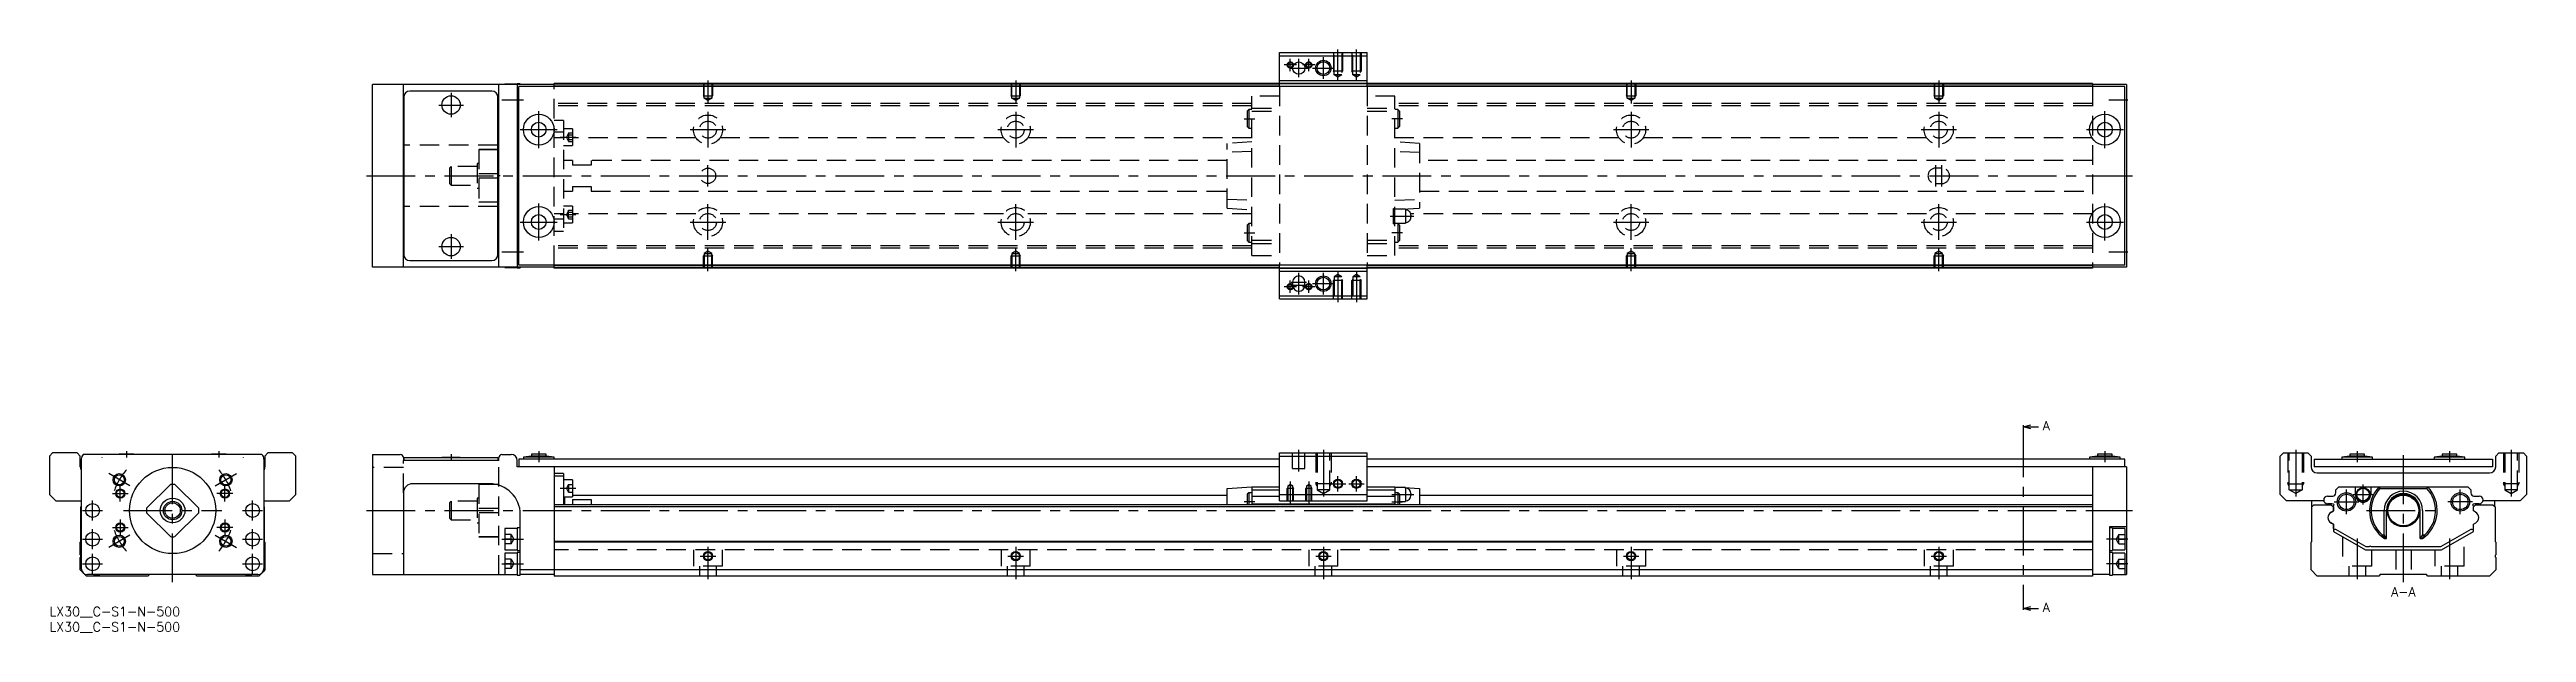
# Model space of a CAD drawing. Extents: x 0 to 805, y -8 to 181.
import ezdxf

# ---------------------------------------------------------------- set-up
doc = ezdxf.new("R2010")
doc.units = 0
doc.header["$LTSCALE"] = 0.5
doc.linetypes.add('CENTER', pattern=[50.8, 31.75, -6.35, 6.35, -6.35])
doc.linetypes.add('DASHED', pattern=[19.05, 12.7, -6.35])
for name, color, linetype in [('MSM_CENTER', 1, 'CENTER'), ('MSM_CONTINUOUS', 7, 'CONTINUOUS'), ('MSM_DASHED', 4, 'DASHED'), ('MSM_NARROW', 5, 'CONTINUOUS'), ('MSM_PART_NUMBER', 7, 'CONTINUOUS')]:
    doc.layers.add(name, color=color, linetype=linetype)
doc.styles.get("Standard").update_dxf_attribs({"font": 'txt.shx', "height": 3, "bigfont": 'bigfont.shx'})

# ---------------------------------------------------------------- blocks, each defined once
blk = doc.blocks.new('*U2')
at = {"layer": 'MSM_PART_NUMBER'}
blk.add_text('LX30__C-S1-N-500', height=3, dxfattribs=at).set_placement((0, -3))
blk = doc.blocks.new('*U3')
at = {"layer": 'MSM_PART_NUMBER'}
blk.add_text('LX30__C-S1-N-500', height=3, dxfattribs=at).set_placement((0, -8))

msp = doc.modelspace()

# ---------------------------------------------------------------- linework, layer by layer
at = {"layer": 'MSM_CENTER'}
for p, q in [((403.25, 174), (403.25, 178)), ((406, 172), (406, 178)), ((409.25, 174), (409.25, 178)), ((414, 171.5), (414, 178.5)), ((418.75, 171.09), (418.75, 181)), ((424.75, 171.09), (424.75, 181)), ((214, 171), (214, 163.49)), ((314, 171), (314, 163.49)), ((405.25, 176), (401.25, 176)), ((403, 175), (409, 175)), ((411.25, 176), (407.25, 176)), ((410.5, 175), (417.5, 175)), ((514, 171), (514, 163.49)), ((614, 171), (614, 163.49)), ((126.5, 163), (134.5, 163)), ((130.5, 167), (130.5, 159)), ((147, 164.7), (154, 164.7)), ((669.25, 164.7), (675.5, 164.7)), ((153, 155), (165, 155)), ((159, 149), (159, 161)), ((208.25, 155), (219.75, 155)), ((214, 160.75), (214, 149.25)), ((308.25, 155), (319.75, 155)), ((314, 160.75), (314, 149.25)), ((388.25, 158.5), (391.75, 158.5)), ((439.75, 158.5), (436.25, 158.5)), ((508.25, 155), (519.75, 155)), ((514, 160.75), (514, 149.25)), ((608.25, 155), (619.75, 155)), ((614, 160.75), (614, 149.25)), ((662, 155), (674, 155)), ((668, 149), (668, 161)), ((166, 152.55), (171, 152.55)), ((103, 140), (677, 140)), ((214, 136.5), (214, 143.5)), ((613, 136.5), (613, 143.5)), ((615, 136.5), (615, 143.5)), ((159, 119), (159, 131)), ((214, 119.25), (214, 130.75)), ((314, 119.25), (314, 130.75)), ((514, 119.25), (514, 130.75)), ((614, 119.25), (614, 130.75)), ((668, 119), (668, 131)), ((130.5, 121), (130.5, 113)), ((153, 125), (165, 125)), ((166, 127.44), (171, 127.44)), ((208.25, 125), (219.75, 125)), ((308.25, 125), (319.75, 125)), ((388.25, 121.5), (391.75, 121.5)), ((435.75, 126.9), (443.45, 126.9)), ((439.75, 121.5), (436.25, 121.5)), ((508.25, 125), (519.75, 125)), ((608.25, 125), (619.75, 125)), ((662, 125), (674, 125)), ((126.5, 117), (134.5, 117)), ((147, 115.3), (154, 115.3)), ((214, 109), (214, 116.51)), ((314, 109), (314, 116.51)), ((514, 109), (514, 116.51)), ((614, 109), (614, 116.51)), ((669.25, 115.3), (675.5, 115.3)), ((403.25, 102), (403.25, 106)), ((403.5, 105.5), (408.5, 105.5)), ((406, 101.5), (406, 108.5)), ((409.25, 102), (409.25, 106)), ((410.5, 105), (417.5, 105)), ((414, 101.5), (414, 108.5)), ((418.75, 108.91), (418.75, 99)), ((424.75, 108.91), (424.75, 99)), ((405.25, 104), (401.25, 104)), ((403.5, 104.5), (408.5, 104.5)), ((411.25, 104), (407.25, 104)), ((641.38, 58), (641.38, 0)), ((17, 48.6), (17, 48.49)), ((25, 50.6), (25, 48.5)), ((40, 8), (40, 51.5)), ((55, 50.6), (55, 48.5)), ((63, 48.49), (63, 48.6)), ((130.5, 49.6), (130.5, 47.49)), ((159, 50.6), (159, 47)), ((406, 44), (406, 51)), ((414, 51), (414, 35.81)), ((668, 50.6), (668, 47)), ((730, 51), (730, 35.81)), ((750, 50.6), (750, 47)), ((765, 8), (765, 51.5)), ((780, 50.6), (780, 47)), ((800, 51), (800, 35.81)), ((26.14, 39.3), (19.22, 43.3)), ((53.86, 39.3), (60.78, 43.3)), ((403.25, 40.76), (403.25, 33.5)), ((409.25, 40.76), (409.25, 33.5)), ((418.75, 37.5), (418.75, 42.5)), ((424.75, 37.5), (424.75, 42.5)), ((14, 28.05), (14, 34.55)), ((20.42, 36.8), (25.57, 36.8)), ((23, 34.23), (23, 39.38)), ((59.57, 36.8), (54.42, 36.8)), ((57, 34.23), (57, 39.38)), ((66, 28.05), (66, 34.55)), ((166, 38.55), (171, 38.55)), ((391.75, 34.1), (388.25, 34.1)), ((416.25, 40), (421.25, 40)), ((422.25, 40), (427.25, 40)), ((436.25, 36.5), (443.45, 36.5)), ((436.25, 34.1), (439.75, 34.1)), ((742.5, 34.1), (750.5, 34.1)), ((746.5, 30.1), (746.5, 38.1)), ((748.65, 36.5), (755.15, 36.5)), ((751.9, 33.25), (751.9, 39.75)), ((787.5, 34.1), (779.5, 34.1)), ((783.5, 30.1), (783.5, 38.1)), ((10.75, 31.3), (17.25, 31.3)), ((14, 18.75), (14, 25.25)), ((20.42, 25.8), (25.57, 25.8)), ((23, 28.38), (23, 23.23)), ((24, 31.3), (56, 31.3)), ((59.57, 25.8), (54.42, 25.8)), ((57, 28.38), (57, 23.23)), ((62.75, 31.3), (69.25, 31.3)), ((66, 18.75), (66, 25.25)), ((103, 31.3), (677, 31.3)), ((753, 31.3), (777, 31.3)), ((10.75, 22), (17.25, 22)), ((14, 10.75), (14, 17.25)), ((26.14, 23.3), (19.22, 19.3)), ((53.86, 23.3), (60.78, 19.3)), ((62.75, 22), (69.25, 22)), ((66, 10.75), (66, 17.25)), ((147, 22), (154, 22)), ((211.5, 16.5), (216.5, 16.5)), ((214, 19.5), (214, 9)), ((311.5, 16.5), (316.5, 16.5)), ((314, 19.5), (314, 9)), ((411.5, 16.5), (416.5, 16.5)), ((414, 19.5), (414, 9)), ((511.5, 16.5), (516.5, 16.5)), ((514, 19.5), (514, 9)), ((611.5, 16.5), (616.5, 16.5)), ((614, 19.5), (614, 9)), ((675.5, 22), (668.5, 22)), ((750, 22.18), (750, 9)), ((780, 22.18), (780, 9)), ((10.75, 14), (17.25, 14)), ((62.75, 14), (69.25, 14)), ((147, 14), (154, 14)), ((675.5, 14), (668.5, 14))]:
    msp.add_line(p, q, dxfattribs=at)
for start, end in [(138.53845, 161.46155), (18.53845, 41.46155), (198.53845, 221.46155), (318.53845, 341.46155)]:
    msp.add_arc((40, 31.3), 20, start, end, dxfattribs=at)
at = {"layer": 'MSM_CONTINUOUS'}
for p, q in [((399.75, 169), (399.75, 180)), ((399.75, 180), (428.25, 180)), ((399.75, 179), (428.25, 179)), ((428.25, 169), (428.25, 180)), ((105, 110.3), (105, 169.7)), ((164, 169.7), (105, 169.7)), ((115, 110.3), (115, 169.7)), ((146, 110.3), (146, 169.7)), ((148, 169.75), (148, 169.7)), ((152, 169.75), (148, 169.75)), ((153, 169.9), (152, 169.9)), ((152, 169.9), (152, 110.1)), ((153, 169.9), (153, 169.7)), ((164, 169), (164, 170)), ((664, 170), (164, 170)), ((399.75, 169.8), (164, 169.8)), ((399.75, 169.1), (164, 169.1)), ((399.75, 171), (428.25, 171)), ((399.75, 170), (428.25, 170)), ((664, 169.8), (428.25, 169.8)), ((664, 169.1), (428.25, 169.1)), ((664, 170), (664, 169)), ((675, 169.7), (664, 169.7)), ((675, 169.7), (675, 110.3)), ((115.1, 165.5), (115.1, 114.5)), ((143.7, 167.5), (117.1, 167.5)), ((145.7, 114.5), (145.7, 165.5)), ((152.5, 111), (152.5, 169)), ((674.5, 169), (152.5, 169)), ((674.5, 111), (674.5, 169)), ((115, 158.2), (115.1, 158.2)), ((145.7, 158.2), (146, 158.2)), ((115.1, 150), (115, 150)), ((146, 150), (145.7, 150)), ((146, 148.5), (145.7, 148.5)), ((146, 148.47), (145.7, 148.47)), ((145.7, 140.72), (146, 140.72)), ((145.7, 140.72), (146, 140.72)), ((146, 139.28), (145.7, 139.28)), ((146, 139.28), (145.7, 139.28)), ((115.1, 130), (115, 130)), ((146, 131.53), (145.7, 131.53)), ((146, 131.5), (145.7, 131.5)), ((146, 130), (145.7, 130)), ((115.1, 121.8), (115, 121.8)), ((146, 121.8), (145.7, 121.8)), ((164, 110.3), (105, 110.3)), ((117.1, 112.5), (143.7, 112.5)), ((148, 110.3), (148, 110.25)), ((148, 110.25), (152, 110.25)), ((152, 110.1), (153, 110.1)), ((674.5, 111), (152.5, 111)), ((153, 110.3), (153, 110.1)), ((164, 110), (164, 111)), ((399.75, 110.9), (164, 110.9)), ((399.75, 110.2), (164, 110.2)), ((664, 110), (164, 110)), ((399.75, 100), (399.75, 111)), ((399.75, 110), (428.25, 110)), ((399.75, 109), (428.25, 109)), ((404, 105.5), (404, 104.5)), ((408, 104.5), (408, 105.5)), ((428.25, 100), (428.25, 111)), ((664, 110.9), (428.25, 110.9)), ((664, 110.2), (428.25, 110.2)), ((664, 111), (664, 110)), ((675, 110.3), (664, 110.3)), ((399.75, 101), (428.25, 101)), ((399.75, 100), (428.25, 100)), ((641.38, 58.5), (643.87, 59.17)), ((641.38, 59), (641.38, 58)), ((643.87, 57.83), (641.38, 58.5)), ((641.38, 58.5), (646.38, 58.5)), ((1, 50), (0, 49)), ((0, 49), (0, 36.5)), ((9, 50), (1, 50)), ((10, 49), (9, 50)), ((10, 45.5), (10, 49)), ((69.02, 49.5), (10.98, 49.5)), ((22.6, 49.6), (22.6, 49.5)), ((27.4, 49.6), (22.6, 49.6)), ((27.4, 49.5), (27.4, 49.6)), ((52.6, 49.6), (52.6, 49.5)), ((57.4, 49.6), (52.6, 49.6)), ((57.4, 49.5), (57.4, 49.6)), ((71, 50), (70, 49)), ((70, 49), (70, 45.5)), ((79, 50), (71, 50)), ((80, 49), (79, 50)), ((80, 36.5), (80, 49)), ((105, 49.5), (105, 10.5)), ((105, 49.5), (114, 49.5)), ((115, 48.5), (115, 47.5)), ((115.1, 48.5), (115.1, 47.5)), ((115.1, 48.5), (145.7, 48.5)), ((127.5, 48.6), (133.5, 48.6)), ((127.5, 48.6), (127.5, 48.5)), ((133.5, 48.5), (133.5, 48.6)), ((145.7, 48.5), (145.7, 47.5)), ((146, 47.5), (146, 48.5)), ((147, 49.5), (150, 49.5)), ((156.6, 49), (154, 48.6)), ((154, 48.6), (154, 48)), ((164, 48.6), (154, 48.6)), ((156.6, 49.6), (156.6, 49)), ((161.4, 49.6), (156.6, 49.6)), ((161.4, 49), (156.6, 49)), ((161.4, 49), (161.4, 49.6)), ((164, 48.6), (161.4, 49)), ((164, 48), (164, 48.6)), ((399.75, 50), (428.25, 50)), ((399.75, 34.5), (399.75, 50)), ((399.75, 49), (428.25, 49)), ((428.25, 34.5), (428.25, 50)), ((665.6, 49), (663, 48.6)), ((663, 48.6), (663, 48)), ((673, 48.6), (663, 48.6)), ((665.6, 49.6), (665.6, 49)), ((670.4, 49.6), (665.6, 49.6)), ((670.4, 49), (665.6, 49)), ((670.4, 49), (670.4, 49.6)), ((673, 48.6), (670.4, 49)), ((673, 48), (673, 48.6)), ((725, 49), (726, 50)), ((725, 36.5), (725, 49)), ((726, 50), (734, 50)), ((734, 50), (735, 49)), ((735, 49), (735, 45.5)), ((747.6, 49), (745, 48.6)), ((755, 48.6), (745, 48.6)), ((745, 48.6), (745, 48)), ((752.4, 49.6), (747.6, 49.6)), ((747.6, 49.6), (747.6, 49)), ((752.4, 49), (747.6, 49)), ((752.4, 49), (752.4, 49.6)), ((755, 48.6), (752.4, 49)), ((755, 48), (755, 48.6)), ((777.6, 49), (775, 48.6)), ((785, 48.6), (775, 48.6)), ((775, 48.6), (775, 48)), ((782.4, 49.6), (777.6, 49.6)), ((777.6, 49.6), (777.6, 49)), ((782.4, 49), (777.6, 49)), ((782.4, 49), (782.4, 49.6)), ((785, 48.6), (782.4, 49)), ((785, 48), (785, 48.6)), ((795, 49), (796, 50)), ((795, 45.5), (795, 49)), ((796, 50), (804, 50)), ((804, 50), (805, 49)), ((805, 49), (805, 36.5)), ((10.3, 48), (10.3, 12.5)), ((69.7, 48), (69.7, 12.5)), ((146, 47.5), (115, 47.5)), ((152, 45.5), (152, 47.5)), ((399.75, 45.5), (152, 45.5)), ((152.5, 48), (152.5, 45.5)), ((399.75, 48), (152.5, 48)), ((164, 45.5), (164, 10)), ((167, 43.3), (164, 43.3)), ((167, 42.45), (164, 42.45)), ((167, 43.3), (167, 33.2)), ((170, 41.3), (167, 41.3)), ((170, 41.3), (170, 35.8)), ((674.5, 48), (428.25, 48)), ((675, 45.5), (428.25, 45.5)), ((664, 45.5), (664, 10)), ((674.5, 45.5), (674.5, 48)), ((675, 45.5), (675, 10.5)), ((736, 48), (794, 48)), ((736, 48), (736, 45.5)), ((794, 45.5), (736, 45.5)), ((737, 43.5), (793, 43.5)), ((794, 48), (794, 45.5)), ((0, 36.5), (2, 34.5)), ((2, 34.5), (10.3, 34.5)), ((10.2, 32.5), (10.3, 32.6)), ((10.2, 21.2), (10.2, 32.5)), ((39.28, 39.77), (31.53, 32.02)), ((48.47, 32.02), (40.72, 39.77)), ((69.7, 34.5), (78, 34.5)), ((69.7, 32.6), (69.8, 32.5)), ((69.8, 32.5), (69.8, 21.2)), ((78, 34.5), (80, 36.5)), ((115, 37), (115, 10.5)), ((143, 40), (118, 40)), ((664, 33.2), (164, 33.2)), ((664, 32.5), (164, 32.5)), ((167, 35.8), (170, 35.8)), ((167.5, 33.2), (167.5, 35.8)), ((170, 36.3), (382.75, 36.3)), ((170, 34.87), (176, 34.87)), ((170, 34.87), (170, 33.2)), ((176, 34.87), (176, 33.2)), ((382.75, 38.5), (390.75, 39)), ((382.75, 33.2), (382.75, 38.5)), ((389.75, 37.1), (389.25, 36.6)), ((389.25, 36.6), (389.25, 33.2)), ((390.75, 37.1), (389.75, 37.1)), ((389.75, 37.1), (389.75, 33.2)), ((390.75, 39), (399.75, 39)), ((390.75, 39), (390.75, 33.2)), ((390.75, 38), (399.75, 38)), ((390.75, 36), (399.75, 36)), ((390.75, 33.5), (437.25, 33.5)), ((399.75, 36.5), (428.25, 36.5)), ((399.75, 34.5), (428.25, 34.5)), ((428.25, 39), (437.25, 39)), ((428.25, 38), (437.25, 38)), ((428.25, 36), (437.25, 36)), ((437.25, 39), (445.25, 38.5)), ((437.25, 39), (437.25, 33.2)), ((440.7, 38.75), (437.25, 38.75)), ((438.25, 37.1), (437.25, 37.1)), ((438.75, 36.6), (438.25, 37.1)), ((438.25, 37.1), (438.25, 33.2)), ((438.75, 36.6), (438.75, 33.2)), ((438.75, 34.25), (440.7, 34.25)), ((440.7, 38.75), (440.7, 34.25)), ((442.45, 36.8), (442.45, 36.2)), ((445.25, 38.5), (445.25, 33.2)), ((445.25, 36.3), (664, 36.3)), ((727, 34.5), (725, 36.5)), ((739.13, 34.5), (727, 34.5)), ((735.2, 32.5), (735.9, 33.2)), ((735.2, 21.2), (735.2, 32.5)), ((735.3, 32.6), (735.3, 34.5)), ((735.9, 33.2), (741.55, 33.2)), ((740.35, 36), (742.05, 36)), ((741.75, 33.5), (740.35, 33.5)), ((741.55, 33.2), (742.25, 32.5)), ((742.2, 32.55), (742.2, 32.7)), ((742.25, 32.5), (742.2, 32.55)), ((742.25, 31.15), (742.25, 32.5)), ((742.25, 32.5), (742.25, 31.15)), ((743.05, 38), (744.05, 39)), ((743.05, 37), (743.05, 38)), ((744.05, 39), (785.95, 39)), ((749.4, 36.5), (749.4, 39)), ((754.4, 39), (754.4, 36.5)), ((757.14, 39), (757.4, 38.5)), ((757.4, 38.5), (772.6, 38.5)), ((772.6, 38.5), (772.86, 39)), ((785.95, 39), (786.95, 38)), ((786.95, 38), (786.95, 37)), ((787.75, 32.5), (788.45, 33.2)), ((787.75, 31.15), (787.75, 32.5)), ((787.8, 32.7), (787.8, 32.55)), ((787.95, 36), (789.65, 36)), ((789.65, 33.5), (788.25, 33.5)), ((788.45, 33.2), (794.1, 33.2)), ((803, 34.5), (790.87, 34.5)), ((794.1, 33.2), (794.8, 32.5)), ((794.7, 32.6), (794.7, 34.5)), ((794.8, 32.5), (794.8, 21.2)), ((805, 36.5), (803, 34.5)), ((31.53, 30.58), (39.28, 22.83)), ((40.72, 22.83), (48.47, 30.58)), ((152, 25.5), (148, 25.5)), ((148, 25.5), (148, 18.5)), ((153, 25.65), (152, 25.65)), ((152, 25.65), (152, 18.35)), ((153, 10.35), (153, 30)), ((675, 26), (669.5, 26)), ((669.5, 26), (669.5, 10.35)), ((670.5, 25.65), (669.5, 25.65)), ((670.5, 25.65), (670.5, 18.35)), ((674.5, 25.5), (670.5, 25.5)), ((674.5, 25.5), (674.5, 18.5)), ((742.25, 31.15), (741.5, 30.72)), ((742.25, 26.85), (741.5, 27.28)), ((741.6, 30.78), (742.25, 31.15)), ((741.6, 27.22), (742.25, 26.85)), ((742.25, 25.45), (742.25, 26.85)), ((742.25, 26.85), (742.25, 24.5)), ((742.25, 24.5), (752.64, 18.5)), ((743.1, 25.16), (742.7, 25.16)), ((752.91, 19.5), (743.1, 25.16)), ((758.74, 23.45), (758.74, 31.3)), ((759.5, 22.2), (759.5, 31.3)), ((770.5, 22.2), (770.5, 31.3)), ((771.26, 31.3), (771.26, 23.45)), ((786.9, 25.16), (777.09, 19.5)), ((777.36, 18.5), (787.75, 24.5)), ((787.3, 25.16), (786.9, 25.16)), ((788.4, 30.78), (787.75, 31.15)), ((787.75, 26.85), (788.5, 27.28)), ((787.75, 24.5), (787.75, 26.85)), ((788.4, 30.78), (788.49, 30.73)), ((10, 21), (10.2, 21.2)), ((10, 16.9), (10, 21)), ((10, 12), (10, 16.1)), ((69.8, 21.2), (70, 21)), ((70, 21), (70, 12)), ((148, 18.5), (152, 18.5)), ((152, 17.5), (148, 17.5)), ((148, 17.5), (148, 10.5)), ((152, 18.35), (153, 18.35)), ((153, 17.65), (152, 17.65)), ((152, 17.65), (152, 10.35)), ((664, 21.2), (164, 21.2)), ((664, 21), (164, 21)), ((669.5, 18.35), (670.5, 18.35)), ((670.5, 17.65), (669.5, 17.65)), ((670.5, 18.5), (674.5, 18.5)), ((670.5, 17.65), (670.5, 10.35)), ((674.5, 17.5), (670.5, 17.5)), ((674.5, 17.5), (674.5, 10.5)), ((735, 21), (735.2, 21.2)), ((735, 12), (735, 21)), ((752.64, 18.5), (777.36, 18.5)), ((753.85, 19.5), (752.91, 19.5)), ((777.09, 19.5), (754.65, 19.5)), ((758.07, 23.45), (758.74, 23.45)), ((759.5, 22.2), (758.74, 23.45)), ((758.82, 22.2), (759.5, 22.2)), ((771.26, 23.45), (770.5, 22.2)), ((770.5, 22.2), (771.18, 22.2)), ((771.26, 23.45), (771.93, 23.45)), ((794.8, 21.2), (795, 21)), ((795, 21), (795, 16.9)), ((795, 16.1), (795, 12)), ((10.7, 11.3), (10, 12)), ((12, 10), (11.1, 10.9)), ((32, 10), (12, 10)), ((67.7, 10.5), (12.3, 10.5)), ((32.5, 10.5), (32, 10)), ((48, 10), (47.5, 10.5)), ((68, 10), (48, 10)), ((68.9, 10.9), (68, 10)), ((70, 12), (69.3, 11.3)), ((105, 10.5), (152, 10.5)), ((152, 10.35), (153, 10.35)), ((664, 12), (153, 12)), ((164, 10.5), (153, 10.5)), ((664, 10), (164, 10)), ((669.5, 10.5), (664, 10.5)), ((669.5, 10.35), (670.5, 10.35)), ((670.5, 10.5), (675, 10.5)), ((737, 10), (735, 12)), ((757, 10), (737, 10)), ((757.5, 10.5), (757, 10)), ((772.5, 10.5), (757.5, 10.5)), ((773, 10), (772.5, 10.5)), ((793, 10), (773, 10)), ((795, 12), (793, 10)), ((641.38, -0.5), (643.87, 0.17)), ((641.38, 0), (641.38, -1)), ((643.87, -1.17), (641.38, -0.5)), ((641.38, -0.5), (646.38, -0.5))]:
    msp.add_line(p, q, dxfattribs=at)
for centre, radius in [((406, 175), 2), ((414, 175), 2.07), ((130.5, 163), 3), ((159, 155), 5), ((159, 155), 2.4), ((668, 155), 5), ((668, 155), 2.4), ((159, 125), 5), ((668, 125), 5), ((159, 125), 2.4), ((668, 125), 2.4), ((130.5, 117), 3), ((414, 105), 2.07), ((22.68, 41.3), 1.62), ((40, 31.3), 14), ((57.32, 41.3), 1.62), ((418.75, 40), 1.23), ((424.75, 40), 1.23), ((14, 31.3), 2.25), ((23, 36.8), 1.23), ((40, 31.3), 4), ((40, 31.3), 3), ((40, 31.3), 2.5), ((57, 36.8), 1.23), ((66, 31.3), 2.25), ((746.5, 34.1), 3), ((746.5, 34.1), 2.5), ((751.9, 36.5), 2.25), ((751.9, 36.5), 2.05), ((765, 31.3), 5.3), ((765, 31.3), 5), ((783.5, 34.1), 3), ((783.5, 34.1), 2.5), ((14, 22), 2.25), ((23, 25.8), 1.23), ((57, 25.8), 1.23), ((66, 22), 2.25), ((14, 14), 2.25), ((22.68, 21.3), 1.62), ((57.32, 21.3), 1.62), ((66, 14), 2.25), ((214, 16.5), 1.23), ((314, 16.5), 1.23), ((414, 16.5), 1.23), ((514, 16.5), 1.23), ((614, 16.5), 1.23)]:
    msp.add_circle(centre, radius, dxfattribs=at)
for centre, radius, start, end in [((117.1, 165.5), 2, 90, 180), ((143.7, 165.5), 2, 0, 90), ((117.1, 114.5), 2, 180, 270), ((143.7, 114.5), 2, 270, 0), ((406, 105.5), 2, 0, 180), ((406, 104.5), 2, 180, 0), ((12.3, 48), 2, 131.40962, 180), ((67.7, 48), 2, 0, 48.59038), ((114, 48.5), 1, 0, 90), ((147, 48.5), 1, 90, 180), ((150, 47.5), 2, 0, 90), ((12, 45.5), 2, 180, 211.78833), ((68, 45.5), 2, 328.21167, 0), ((737, 45.5), 2, 180, 270), ((793, 45.5), 2, 270, 0), ((40, 31.3), 8.5, 85.11917, 94.88083), ((118, 37), 3, 90, 180), ((143, 30), 10, 0, 90), ((440.7, 36.8), 1.75, 0, 90), ((440.7, 36.2), 1.75, 270, 0), ((740.35, 34.75), 1.25, 90, 270), ((741.75, 32.5), 1, 41.23398, 90), ((742.05, 37), 1, 270, 0), ((742.7, 32.7), 0.5, 113.32535, 180), ((751.9, 36.5), 2.5, 180, 0), ((765, 31.3), 11, 135.573, 235.81959), ((765, 31.3), 10.47, 136.57129, 228.55525), ((765, 31.3), 6.26, 0, 180), ((765, 31.3), 5.5, 0, 180), ((765, 31.3), 11, 304.18041, 44.427), ((765, 31.3), 10.47, 311.44475, 43.42871), ((787.95, 37), 1, 180, 270), ((788.25, 32.5), 1, 90, 138.76602), ((787.3, 32.7), 0.5, 0, 66.67465), ((789.65, 34.75), 1.25, 270, 90), ((40, 31.3), 8.5, 175.11917, 184.88083), ((40, 31.3), 8.5, 355.11917, 4.88083), ((742.65, 28.85), 2.2, 121.45533, 176.01903), ((742.65, 29.15), 2.2, 183.98097, 238.54467), ((742.65, 29.15), 2.2, 183.98097, 241.45517), ((742.65, 28.85), 2.2, 121.38869, 134.53306), ((742.7, 25.66), 0.5, 205.84193, 270), ((787.3, 25.66), 0.5, 270, 334.15807), ((787.35, 28.85), 2.2, 3.98097, 61.45517), ((787.35, 29.15), 2.2, 301.45533, 356.01903), ((9.7, 16.5), 0.5, 306.8699, 53.1301), ((40, 31.3), 8.5, 265.11917, 274.88083), ((754.25, 19.2), 0.5, 36.8699, 143.1301), ((766, 27.35), 8.83, 206.14749, 215.62533), ((764, 27.35), 8.84, 324.37545, 333.85173), ((795.3, 16.5), 0.5, 126.8699, 233.1301), ((12.3, 12.5), 2, 180, 270), ((15.3, 14), 3.65, 253.51703, 286.48297), ((64.7, 14), 3.65, 253.51703, 286.48297), ((67.7, 12.5), 2, 270, 0)]:
    msp.add_arc(centre, radius, start, end, dxfattribs=at)
at = {"layer": 'MSM_DASHED'}
for p, q in [((417.25, 180), (417.25, 174)), ((417.52, 172.8), (417.52, 180)), ((419.98, 180), (419.98, 172.8)), ((420.25, 180), (420.25, 174)), ((423.25, 180), (423.25, 174)), ((423.52, 172.8), (423.52, 180)), ((425.98, 180), (425.98, 172.8)), ((426.25, 180), (426.25, 174)), ((212.5, 170), (212.5, 166)), ((212.77, 165.2), (212.77, 170)), ((215.23, 170), (215.23, 165.2)), ((215.5, 170), (215.5, 166)), ((312.5, 170), (312.5, 166)), ((312.77, 165.2), (312.77, 170)), ((315.23, 170), (315.23, 165.2)), ((315.5, 170), (315.5, 166)), ((420.25, 174), (417.25, 174)), ((417.52, 173.53), (417.25, 174)), ((419.98, 172.8), (417.52, 172.8)), ((418.75, 172.09), (417.52, 172.8)), ((419.98, 172.8), (418.75, 172.09)), ((419.98, 173.53), (420.25, 174)), ((426.25, 174), (423.25, 174)), ((423.52, 173.53), (423.25, 174)), ((425.98, 172.8), (423.52, 172.8)), ((424.75, 172.09), (423.52, 172.8)), ((425.98, 172.8), (424.75, 172.09)), ((425.98, 173.53), (426.25, 174)), ((512.5, 170), (512.5, 166)), ((512.77, 165.2), (512.77, 170)), ((515.23, 170), (515.23, 165.2)), ((515.5, 170), (515.5, 166)), ((612.5, 170), (612.5, 166)), ((612.77, 165.2), (612.77, 170)), ((615.23, 170), (615.23, 165.2)), ((615.5, 170), (615.5, 166)), ((164, 111), (164, 169)), ((390.75, 163.45), (164, 163.45)), ((390.75, 162.75), (164, 162.75)), ((212.77, 165.53), (212.5, 166)), ((212.5, 166), (215.5, 166)), ((212.77, 165.2), (215.23, 165.2)), ((214, 164.49), (212.77, 165.2)), ((215.23, 165.2), (214, 164.49)), ((215.23, 165.53), (215.5, 166)), ((312.77, 165.53), (312.5, 166)), ((312.5, 166), (315.5, 166)), ((312.77, 165.2), (315.23, 165.2)), ((314, 164.49), (312.77, 165.2)), ((315.23, 165.2), (314, 164.49)), ((315.23, 165.53), (315.5, 166)), ((389.75, 161.5), (389.25, 161)), ((389.75, 161.5), (389.75, 155.5)), ((390.75, 161.5), (389.75, 161.5)), ((399.75, 165.9), (390.75, 165.9)), ((390.75, 114.1), (390.75, 165.9)), ((390.75, 161.95), (399.75, 161.95)), ((399.75, 169), (399.75, 111)), ((428.25, 169), (428.25, 111)), ((437.25, 165.9), (428.25, 165.9)), ((428.25, 161.95), (437.25, 161.95)), ((437.25, 114.1), (437.25, 165.9)), ((664, 163.45), (437.25, 163.45)), ((664, 162.75), (437.25, 162.75)), ((438.25, 161.5), (437.25, 161.5)), ((438.25, 161.5), (438.25, 155.5)), ((438.75, 161), (438.25, 161.5)), ((512.77, 165.53), (512.5, 166)), ((512.5, 166), (515.5, 166)), ((512.77, 165.2), (515.23, 165.2)), ((514, 164.49), (512.77, 165.2)), ((515.23, 165.2), (514, 164.49)), ((515.23, 165.53), (515.5, 166)), ((612.77, 165.53), (612.5, 166)), ((612.5, 166), (615.5, 166)), ((612.77, 165.2), (615.23, 165.2)), ((614, 164.49), (612.77, 165.2)), ((615.23, 165.2), (614, 164.49)), ((615.23, 165.53), (615.5, 166)), ((664, 169), (664, 111)), ((167, 158), (164, 158)), ((167, 154.13), (164, 154.13)), ((167, 158), (167, 122)), ((170, 155.3), (167, 155.3)), ((168.7, 153.8), (167.98, 152.55)), ((168.7, 154), (170, 154)), ((168.7, 154), (168.7, 151.11)), ((168.7, 153.28), (170, 153.28)), ((170, 155.3), (170, 149.8)), ((389.25, 161), (389.25, 156)), ((389.25, 156), (389.75, 155.5)), ((389.75, 155.5), (390.75, 155.5)), ((390.75, 160.95), (399.75, 160.95)), ((428.25, 160.95), (437.25, 160.95)), ((437.25, 155.5), (438.25, 155.5)), ((438.25, 155.5), (438.75, 156)), ((438.75, 161), (438.75, 156)), ((145.7, 150), (115.1, 150)), ((139.5, 148.5), (139.5, 131.5)), ((145.7, 148.5), (139.5, 148.5)), ((145.7, 148.47), (139.5, 148.47)), ((167, 152.38), (164, 152.38)), ((167, 149.8), (170, 149.8)), ((170, 145), (167, 145)), ((168.7, 151.3), (167.98, 152.55)), ((168.7, 151.83), (170, 151.83)), ((168.7, 151.11), (170, 151.11)), ((210.05, 152.36), (170, 152.36)), ((170, 145), (170, 143.5)), ((176, 145), (176, 143.5)), ((382.75, 145), (176, 145)), ((310.05, 152.36), (217.95, 152.36)), ((390.75, 152.36), (317.95, 152.36)), ((390.75, 151), (382.75, 150.47)), ((382.75, 129.53), (382.75, 150.47)), ((390.75, 147.86), (382.75, 147.6)), ((510.05, 152.36), (437.25, 152.36)), ((445.25, 150.47), (437.25, 151)), ((445.25, 147.6), (437.25, 147.86)), ((445.25, 150.47), (445.25, 129.53)), ((664, 145), (445.25, 145)), ((610.05, 152.36), (517.95, 152.36)), ((664, 152.36), (617.95, 152.36)), ((130.5, 143), (130, 142.5)), ((130, 142.5), (130, 137.5)), ((130, 137.5), (130.5, 137)), ((130.5, 143), (130.5, 137)), ((139, 143), (130.5, 143)), ((130.5, 137), (139, 137)), ((139, 144), (139, 136)), ((139.5, 144), (139, 144)), ((139.5, 140.72), (145.7, 140.72)), ((145.7, 139.28), (139.5, 139.28)), ((146.5, 140), (146, 140)), ((176, 143.5), (170, 143.5)), ((615, 142.5), (613, 142.5)), ((613, 137.5), (615, 137.5)), ((145.7, 130), (115.1, 130)), ((139, 136), (139.5, 136)), ((139.5, 131.53), (145.7, 131.53)), ((139.5, 131.5), (145.7, 131.5)), ((167, 135), (170, 135)), ((170, 130.19), (167, 130.19)), ((168.7, 128.89), (170, 128.89)), ((168.7, 126), (168.7, 128.89)), ((170, 136.5), (176, 136.5)), ((170, 136.5), (170, 135)), ((170, 130.19), (170, 124.69)), ((176, 136.5), (176, 135)), ((176, 135), (382.75, 135)), ((382.75, 132.4), (390.75, 132.14)), ((382.75, 129.53), (390.75, 129)), ((436.75, 129.4), (437.25, 129.4)), ((436.75, 124.4), (436.75, 129.4)), ((437.25, 132.14), (445.25, 132.4)), ((440.7, 129.15), (437.25, 129.15)), ((439.51, 129.15), (445.25, 129.53)), ((440.7, 129.15), (440.7, 124.65)), ((445.25, 135), (664, 135)), ((167, 127.62), (164, 127.62)), ((167, 125.87), (164, 125.87)), ((164, 122), (167, 122)), ((167, 124.69), (170, 124.69)), ((168.7, 128.69), (167.98, 127.44)), ((168.7, 126.19), (167.98, 127.44)), ((168.7, 128.17), (170, 128.17)), ((168.7, 126.72), (170, 126.72)), ((168.7, 126), (170, 126)), ((210.05, 127.64), (170, 127.64)), ((310.05, 127.64), (217.95, 127.64)), ((390.75, 127.64), (317.95, 127.64)), ((389.75, 124.5), (389.25, 124)), ((389.25, 124), (389.25, 119)), ((389.75, 124.5), (389.75, 118.5)), ((390.75, 124.5), (389.75, 124.5)), ((437.25, 128.4), (436.75, 128.4)), ((436.75, 125.4), (437.25, 125.4)), ((436.75, 124.4), (437.25, 124.4)), ((437.25, 124.65), (440.7, 124.65)), ((438.25, 124.5), (437.25, 124.5)), ((438.75, 124), (438.25, 124.5)), ((438.25, 124.5), (438.25, 118.5)), ((438.75, 124), (438.75, 119)), ((510.05, 127.64), (442.39, 127.64)), ((442.45, 127.2), (442.45, 126.6)), ((610.05, 127.64), (517.95, 127.64)), ((664, 127.64), (617.95, 127.64)), ((390.75, 117.25), (164, 117.25)), ((390.75, 116.55), (164, 116.55)), ((212.77, 114.47), (212.5, 114)), ((212.5, 110), (212.5, 114)), ((212.5, 114), (215.5, 114)), ((214, 115.51), (212.77, 114.8)), ((212.77, 114.8), (212.77, 110)), ((212.77, 114.8), (215.23, 114.8)), ((215.23, 114.8), (214, 115.51)), ((215.23, 110), (215.23, 114.8)), ((215.23, 114.47), (215.5, 114)), ((215.5, 110), (215.5, 114)), ((312.77, 114.47), (312.5, 114)), ((312.5, 110), (312.5, 114)), ((312.5, 114), (315.5, 114)), ((314, 115.51), (312.77, 114.8)), ((312.77, 114.8), (312.77, 110)), ((312.77, 114.8), (315.23, 114.8)), ((315.23, 114.8), (314, 115.51)), ((315.23, 110), (315.23, 114.8)), ((315.23, 114.47), (315.5, 114)), ((315.5, 110), (315.5, 114)), ((389.25, 119), (389.75, 118.5)), ((389.75, 118.5), (390.75, 118.5)), ((390.75, 119.05), (399.75, 119.05)), ((390.75, 118.05), (399.75, 118.05)), ((390.75, 114.1), (399.75, 114.1)), ((428.25, 119.05), (437.25, 119.05)), ((428.25, 118.05), (437.25, 118.05)), ((428.25, 114.1), (437.25, 114.1)), ((437.25, 118.5), (438.25, 118.5)), ((664, 117.25), (437.25, 117.25)), ((664, 116.55), (437.25, 116.55)), ((438.25, 118.5), (438.75, 119)), ((512.77, 114.47), (512.5, 114)), ((512.5, 110), (512.5, 114)), ((512.5, 114), (515.5, 114)), ((514, 115.51), (512.77, 114.8)), ((512.77, 114.8), (512.77, 110)), ((512.77, 114.8), (515.23, 114.8)), ((515.23, 114.8), (514, 115.51)), ((515.23, 110), (515.23, 114.8)), ((515.23, 114.47), (515.5, 114)), ((515.5, 110), (515.5, 114)), ((612.77, 114.47), (612.5, 114)), ((612.5, 110), (612.5, 114)), ((612.5, 114), (615.5, 114)), ((614, 115.51), (612.77, 114.8)), ((612.77, 114.8), (612.77, 110)), ((612.77, 114.8), (615.23, 114.8)), ((615.23, 114.8), (614, 115.51)), ((615.23, 110), (615.23, 114.8)), ((615.23, 114.47), (615.5, 114)), ((615.5, 110), (615.5, 114)), ((417.52, 106.47), (417.25, 106)), ((420.25, 106), (417.25, 106)), ((417.25, 100), (417.25, 106)), ((418.75, 107.91), (417.52, 107.2)), ((417.52, 107.2), (417.52, 100)), ((419.98, 107.2), (417.52, 107.2)), ((419.98, 107.2), (418.75, 107.91)), ((419.98, 100), (419.98, 107.2)), ((419.98, 106.47), (420.25, 106)), ((420.25, 100), (420.25, 106)), ((423.52, 106.47), (423.25, 106)), ((426.25, 106), (423.25, 106)), ((423.25, 100), (423.25, 106)), ((424.75, 107.91), (423.52, 107.2)), ((423.52, 107.2), (423.52, 100)), ((425.98, 107.2), (423.52, 107.2)), ((425.98, 107.2), (424.75, 107.91)), ((425.98, 100), (425.98, 107.2)), ((425.98, 106.47), (426.25, 106)), ((426.25, 100), (426.25, 106)), ((404, 45), (404, 50)), ((408, 45), (408, 50)), ((411.5, 50), (411.5, 40)), ((411.93, 50), (411.93, 38)), ((416.07, 38), (416.07, 50)), ((416.5, 50), (416.5, 40)), ((727.5, 50), (727.5, 40)), ((727.93, 38), (727.93, 50)), ((732.07, 50), (732.07, 38)), ((732.5, 50), (732.5, 40)), ((797.5, 50), (797.5, 40)), ((797.93, 50), (797.93, 38)), ((802.07, 38), (802.07, 50)), ((802.5, 50), (802.5, 40)), ((115, 45.3), (105, 45.3)), ((115, 37), (115, 47.5)), ((146, 10.5), (146, 47.5)), ((404, 45), (408, 45)), ((130.5, 34.3), (130, 33.8)), ((130, 33.8), (130, 28.8)), ((130.5, 34.3), (130.5, 28.3)), ((139, 34.3), (130.5, 34.3)), ((139, 35.3), (139, 27.3)), ((139.5, 35.3), (139, 35.3)), ((139.5, 39.8), (139.5, 22.8)), ((146, 39.8), (139.5, 39.8)), ((146, 39.77), (139.5, 39.77)), ((168.7, 39.8), (167.98, 38.55)), ((168.7, 37.3), (167.98, 38.55)), ((168.7, 39.8), (170, 39.8)), ((168.7, 39.8), (168.7, 37.3)), ((168.7, 38.55), (170, 38.55)), ((168.7, 37.3), (170, 37.3)), ((402.47, 38.87), (402.25, 38.5)), ((404.25, 38.5), (402.25, 38.5)), ((402.25, 34.5), (402.25, 38.5)), ((403.25, 39.76), (402.47, 39.31)), ((404.03, 39.31), (402.47, 39.31)), ((402.47, 39.31), (402.47, 34.5)), ((404.03, 39.31), (403.25, 39.76)), ((404.03, 34.5), (404.03, 39.31)), ((404.03, 38.87), (404.25, 38.5)), ((404.25, 34.5), (404.25, 38.5)), ((408.47, 38.87), (408.25, 38.5)), ((410.25, 38.5), (408.25, 38.5)), ((408.25, 34.5), (408.25, 38.5)), ((409.25, 39.76), (408.47, 39.31)), ((410.03, 39.31), (408.47, 39.31)), ((408.47, 39.31), (408.47, 34.5)), ((410.03, 39.31), (409.25, 39.76)), ((410.03, 34.5), (410.03, 39.31)), ((410.03, 38.87), (410.25, 38.5)), ((410.25, 34.5), (410.25, 38.5)), ((416.5, 40), (411.5, 40)), ((411.93, 39.25), (411.5, 40)), ((416.07, 38), (411.93, 38)), ((411.93, 38), (414, 36.81)), ((414, 36.81), (416.07, 38)), ((416.07, 39.25), (416.5, 40)), ((727.5, 40), (732.5, 40)), ((727.93, 39.25), (727.5, 40)), ((730, 36.81), (727.93, 38)), ((727.93, 38), (732.07, 38)), ((732.07, 38), (730, 36.81)), ((732.07, 39.25), (732.5, 40)), ((802.5, 40), (797.5, 40)), ((797.93, 39.25), (797.5, 40)), ((797.93, 38), (800, 36.81)), ((802.07, 38), (797.93, 38)), ((800, 36.81), (802.07, 38)), ((802.07, 39.25), (802.5, 40)), ((130, 28.8), (130.5, 28.3)), ((130.5, 28.3), (139, 28.3)), ((139, 27.3), (139.5, 27.3)), ((139.5, 32.02), (146, 32.02)), ((146, 30.58), (139.5, 30.58)), ((105, 17.3), (115, 17.3)), ((139.5, 22.83), (146, 22.83)), ((139.5, 22.8), (146, 22.8)), ((150, 23.5), (148, 23.5)), ((150, 22), (148, 22)), ((150, 20.5), (148, 20.5)), ((150, 20.5), (150, 23.5)), ((150, 23.5), (150.87, 22)), ((150, 20.5), (150.87, 22)), ((664, 18.5), (164, 18.5)), ((209.25, 18.5), (209.25, 13.2)), ((218.75, 13.2), (218.75, 18.5)), ((309.25, 18.5), (309.25, 13.2)), ((318.75, 13.2), (318.75, 18.5)), ((409.25, 18.5), (409.25, 13.2)), ((418.75, 13.2), (418.75, 18.5)), ((509.25, 18.5), (509.25, 13.2)), ((518.75, 13.2), (518.75, 18.5)), ((609.25, 18.5), (609.25, 13.2)), ((618.75, 13.2), (618.75, 18.5)), ((672.5, 23.5), (671.63, 22)), ((672.5, 20.5), (671.63, 22)), ((672.5, 20.5), (672.5, 23.5)), ((672.5, 23.5), (674.5, 23.5)), ((672.5, 22), (674.5, 22)), ((672.5, 20.5), (674.5, 20.5)), ((745.25, 22.77), (745.25, 13.2)), ((754.75, 13.2), (754.75, 18.5)), ((762.5, 18.5), (762.5, 10.5)), ((767.5, 18.5), (767.5, 10.5)), ((775.25, 18.5), (775.25, 13.2)), ((784.75, 13.2), (784.75, 22.77)), ((150, 15.5), (148, 15.5)), ((150, 14), (148, 14)), ((150, 12.5), (148, 12.5)), ((150, 12.5), (150, 15.5)), ((150, 15.5), (150.87, 14)), ((150, 12.5), (150.87, 14)), ((218.75, 13.2), (209.25, 13.2)), ((211.25, 13.2), (211.25, 10)), ((216.75, 10), (216.75, 13.2)), ((318.75, 13.2), (309.25, 13.2)), ((311.25, 13.2), (311.25, 10)), ((316.75, 10), (316.75, 13.2)), ((418.75, 13.2), (409.25, 13.2)), ((411.25, 13.2), (411.25, 10)), ((416.75, 10), (416.75, 13.2)), ((518.75, 13.2), (509.25, 13.2)), ((511.25, 13.2), (511.25, 10)), ((516.75, 10), (516.75, 13.2)), ((618.75, 13.2), (609.25, 13.2)), ((611.25, 13.2), (611.25, 10)), ((616.75, 10), (616.75, 13.2)), ((672.5, 15.5), (671.63, 14)), ((672.5, 12.5), (671.63, 14)), ((672.5, 12.5), (672.5, 15.5)), ((672.5, 15.5), (674.5, 15.5)), ((672.5, 14), (674.5, 14)), ((672.5, 12.5), (674.5, 12.5)), ((754.75, 13.2), (745.25, 13.2)), ((747.25, 13.2), (747.25, 10)), ((752.75, 10), (752.75, 13.2)), ((784.75, 13.2), (775.25, 13.2)), ((777.25, 13.2), (777.25, 10)), ((782.75, 10), (782.75, 13.2))]:
    msp.add_line(p, q, dxfattribs=at)
for centre, radius in [((403.25, 176), 1), ((403.25, 176), 0.784), ((409.25, 176), 1), ((409.25, 176), 0.784), ((214, 155), 4.75), ((214, 155), 2.75), ((314, 155), 4.75), ((314, 155), 2.75), ((514, 155), 4.75), ((514, 155), 2.75), ((614, 155), 4.75), ((614, 155), 2.75), ((214, 140), 2.5), ((214, 125), 4.75), ((314, 125), 4.75), ((514, 125), 4.75), ((614, 125), 4.75), ((214, 125), 2.75), ((314, 125), 2.75), ((514, 125), 2.75), ((614, 125), 2.75), ((403.25, 104), 1), ((403.25, 104), 0.784), ((409.25, 104), 1), ((409.25, 104), 0.784)]:
    msp.add_circle(centre, radius, dxfattribs=at)
for centre, radius, start, end in [((613, 140), 2.5, 90, 270), ((615, 140), 2.5, 270, 90), ((440.7, 127.2), 1.75, 0, 90), ((440.7, 126.6), 1.75, 270, 0)]:
    msp.add_arc(centre, radius, start, end, dxfattribs=at)
at = {"layer": 'MSM_NARROW'}
for centre, radius in [((414, 175), 2.5), ((414, 105), 2.5), ((22.68, 41.3), 2), ((57.32, 41.3), 2), ((418.75, 40), 1.5), ((424.75, 40), 1.5), ((23, 36.8), 1.5), ((57, 36.8), 1.5), ((23, 25.8), 1.5), ((57, 25.8), 1.5), ((22.68, 21.3), 2), ((57.32, 21.3), 2), ((214, 16.5), 1.5), ((314, 16.5), 1.5), ((414, 16.5), 1.5), ((514, 16.5), 1.5), ((614, 16.5), 1.5)]:
    msp.add_circle(centre, radius, dxfattribs=at)

# ---------------------------------------------------------------- block references
at = {"layer": 'MSM_CONTINUOUS'}
for name in ['*U2', '*U3']:
    msp.add_blockref(name, (0, 0), dxfattribs=at)

# ---------------------------------------------------------------- texts
at = {"layer": 'MSM_PART_NUMBER'}
for s, p in [('A', (647.79, 57.37)), ('A', (647.79, -1.63)), ('A-A', (761.01, 3.36))]:
    msp.add_text(s, height=3, dxfattribs=at).set_placement(p)

doc.saveas('drawing.dxf')
